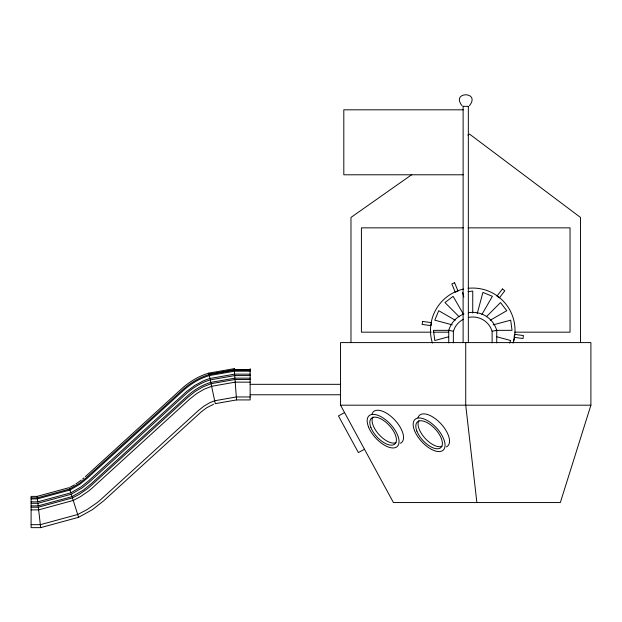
<?xml version="1.0" encoding="UTF-8"?>
<svg xmlns="http://www.w3.org/2000/svg" width="622" height="622" viewBox="0 0 622 622"><rect width="100%" height="100%" fill="white"/><g stroke="black" fill="none" stroke-linecap="round" stroke-linejoin="round"><path stroke-width="0.93" d="M477.229 313.589L482.905 292.402L492.383 296.329L481.894 314.491M590.9 405.186L560.329 502.553L393.431 502.553L340.545 405.186L340.545 342.598L590.9 342.598L590.9 405.186L340.545 405.186M453.36 342.839L453.36 331.254L454.861 327.615A20.355 20.355 0 0 1 463.491 319.21M509.612 343.095L510.685 340.514L496.869 336.805M486.357 316.73L500.516 302.564L506.759 310.705L490.245 320.237M85.307 476.693L181.593 388.851C189.391 381.729 198.667 376.108 208.837 373.114L234.214 368.667L234.323 370.144L209.14 374.561C199.18 377.5 190.107 383.02 182.464 389.994L86.186 477.828L79.336 483.364L69.617 489.047L37.266 497.864L31.1 497.864M82.648 479.01L83.97 477.883M469.408 105.701C481.047 91.185 450.398 91.185 462.037 105.701M81.303 480.091L75.822 483.986M411.811 174.626L350.979 217.428L350.979 342.598M467.907 135.168L469.486 134.057L580.466 217.428L580.466 342.598M74.422 484.849L70.162 487.166M344.565 412.596L338.454 415.916L358.373 452.575L364.484 449.263M468.335 106.339L468.335 342.598M31.1 498.898L37.382 498.898L69.928 490.035L79.865 484.235L86.8 478.629L183.078 390.795C190.612 383.922 199.545 378.479 209.357 375.579L234.401 371.186L250.137 371.186M31.1 501.861L37.724 501.861L70.822 492.842L81.365 486.707L88.557 480.899L186.74 391.386L194.779 385.446L203.285 380.913A58.336 58.336 0 0 1 209.964 378.471L234.626 374.149L250.137 374.149M31.1 503.299L37.888 503.299L71.258 494.21L82.096 487.912L89.405 482.003L185.675 394.177C192.727 387.747 201.077 382.608 210.259 379.871L234.735 375.587L250.137 375.587M31.1 505.873L38.183 505.873L72.028 496.644L83.402 490.058L90.929 483.978L187.191 396.16C193.963 389.978 201.971 385.026 210.796 382.382L234.922 378.153L250.137 378.153M31.1 507.21L38.339 507.21L72.432 497.919L79.274 494.327L87.204 488.845A82.073 82.073 0 0 0 91.722 485.012L187.984 397.194L195.37 391.316L203.137 386.798L211.068 383.696L235.023 379.498L250.137 379.498M69.617 489.047L69.174 487.64L37.095 496.379L31.1 496.379L31.1 527.643L40.679 527.643L78.59 517.31L92.46 509.636L103.82 500.702L201.497 411.632L206.823 407.69L213.54 404.277M448.618 336.805L434.801 340.514L433.464 330.344L449.675 330.344M493.184 324.863L510.685 320.175L512.023 330.344L495.812 330.344M492.126 342.839L492.126 331.254L496.737 330.344L496.737 342.877M209.054 374.156L234.292 369.732L250.137 369.732M250.137 368.667L250.137 399.923L236.547 399.923L215.282 403.655L211.068 383.696M468.117 291.671L472.743 291.065L472.743 312.998M467.985 106.339L463.118 106.339L463.118 342.598M463.203 109.814L343.81 109.814L343.81 174.79L463.203 174.79M463.297 227.854L361.413 227.854L361.413 332.171L431.279 332.171M468.148 227.854L570.04 227.854L570.04 332.171L514.728 332.171M433.215 332.171L448.742 332.171M250.137 370.144L234.323 370.144L234.323 368.667M250.137 382.157L235.217 382.157L211.62 386.301L204.148 389.224L196.684 393.57L189.554 399.238L93.3 487.057A84.421 84.421 0 0 1 88.651 490.999L80.463 496.651L73.233 500.446L38.642 509.877L31.1 509.877M250.137 384.326L340.545 384.326M250.137 394.76L340.545 394.76M250.137 396.96L236.321 396.96L214.668 400.762L209.738 402.745L204.016 406.073L198.294 410.637L102.062 498.432A97.467 97.467 0 0 1 96.713 502.965L87.088 509.612L77.696 514.503L40.337 524.68L31.1 524.68M463.623 106.354L463.118 106.339M448.75 342.877L448.75 330.344L453.36 331.254M452.303 324.863L434.801 320.175L438.72 310.705L455.242 320.237M208.627 374.413L209.14 374.561L208.837 373.114M459.122 316.73L444.963 302.564L453.104 296.329L463.592 314.491M492.126 331.254L490.618 327.615A20.355 20.355 0 0 0 468.413 317.453M69.928 490.035L70.822 492.842M71.258 494.21L72.028 496.644M72.432 497.919L78.59 517.31M462.574 292.402L463.81 297.005M209.357 375.579L209.964 378.471M210.259 379.871L210.796 382.382M476.88 502.553L465.722 405.186L465.722 342.598M37.095 496.379L37.266 497.864M37.382 498.898L37.724 501.861M37.888 503.299L38.183 505.873M38.339 507.21L40.679 527.643M234.401 371.186L234.626 374.149M234.735 375.587L234.922 378.153M235.023 379.498L236.547 399.923M448.75 330.344A24.989 24.989 0 0 1 463.996 313.931M468.296 312.749A24.989 24.989 0 0 1 496.737 330.344M468.141 288.313A42.28 42.28 0 0 1 513.578 341.284M514.526 336.782A42.28 42.28 0 0 1 513.072 343.049M432.414 343.049A42.28 42.28 0 0 1 463.577 289.067M371.972 414.174A20.86 10.084 47.4 0 1 394.13 419.282A20.86 10.084 47.4 0 1 400.397 443.268M396.027 442.623A17.385 8.397 47.4 0 1 378.876 434.459A17.385 8.397 47.4 0 1 373.006 416.973M417.961 417.79A20.86 10.084 47.4 0 1 440.119 422.898A20.86 10.084 47.4 0 1 446.386 446.884M442.017 446.246A17.385 8.397 47.4 0 1 424.865 438.075A17.385 8.397 47.4 0 1 418.995 420.596M422.556 321.465L422.167 324.443L431.085 325.617L431.474 322.639L422.556 321.465M514.495 334.364L514.099 337.342L523.024 338.516L523.413 335.538L514.495 334.364M502.436 288.95L496.962 296.088L499.342 297.915L504.815 290.777L502.436 288.95M454.589 282.753L451.821 283.896L455.265 292.208L458.033 291.065L454.589 282.753M368.465 426.816A20.86 10.084 47.4 0 0 395.919 447.389A20.86 10.084 47.4 0 0 384.971 419.282A20.86 10.084 47.4 0 0 368.465 426.816M370.906 427.539A17.385 8.397 47.4 0 0 393.78 444.683A17.385 8.397 47.4 0 0 384.668 421.265A17.385 8.397 47.4 0 0 370.906 427.539M414.454 430.432A20.86 10.084 47.4 0 0 441.908 451.012A20.86 10.084 47.4 0 0 430.96 422.898A20.86 10.084 47.4 0 0 414.454 430.432M416.903 431.155A17.385 8.397 47.4 0 0 439.777 448.306A17.385 8.397 47.4 0 0 430.657 424.88A17.385 8.397 47.4 0 0 416.903 431.155"/></g></svg>
